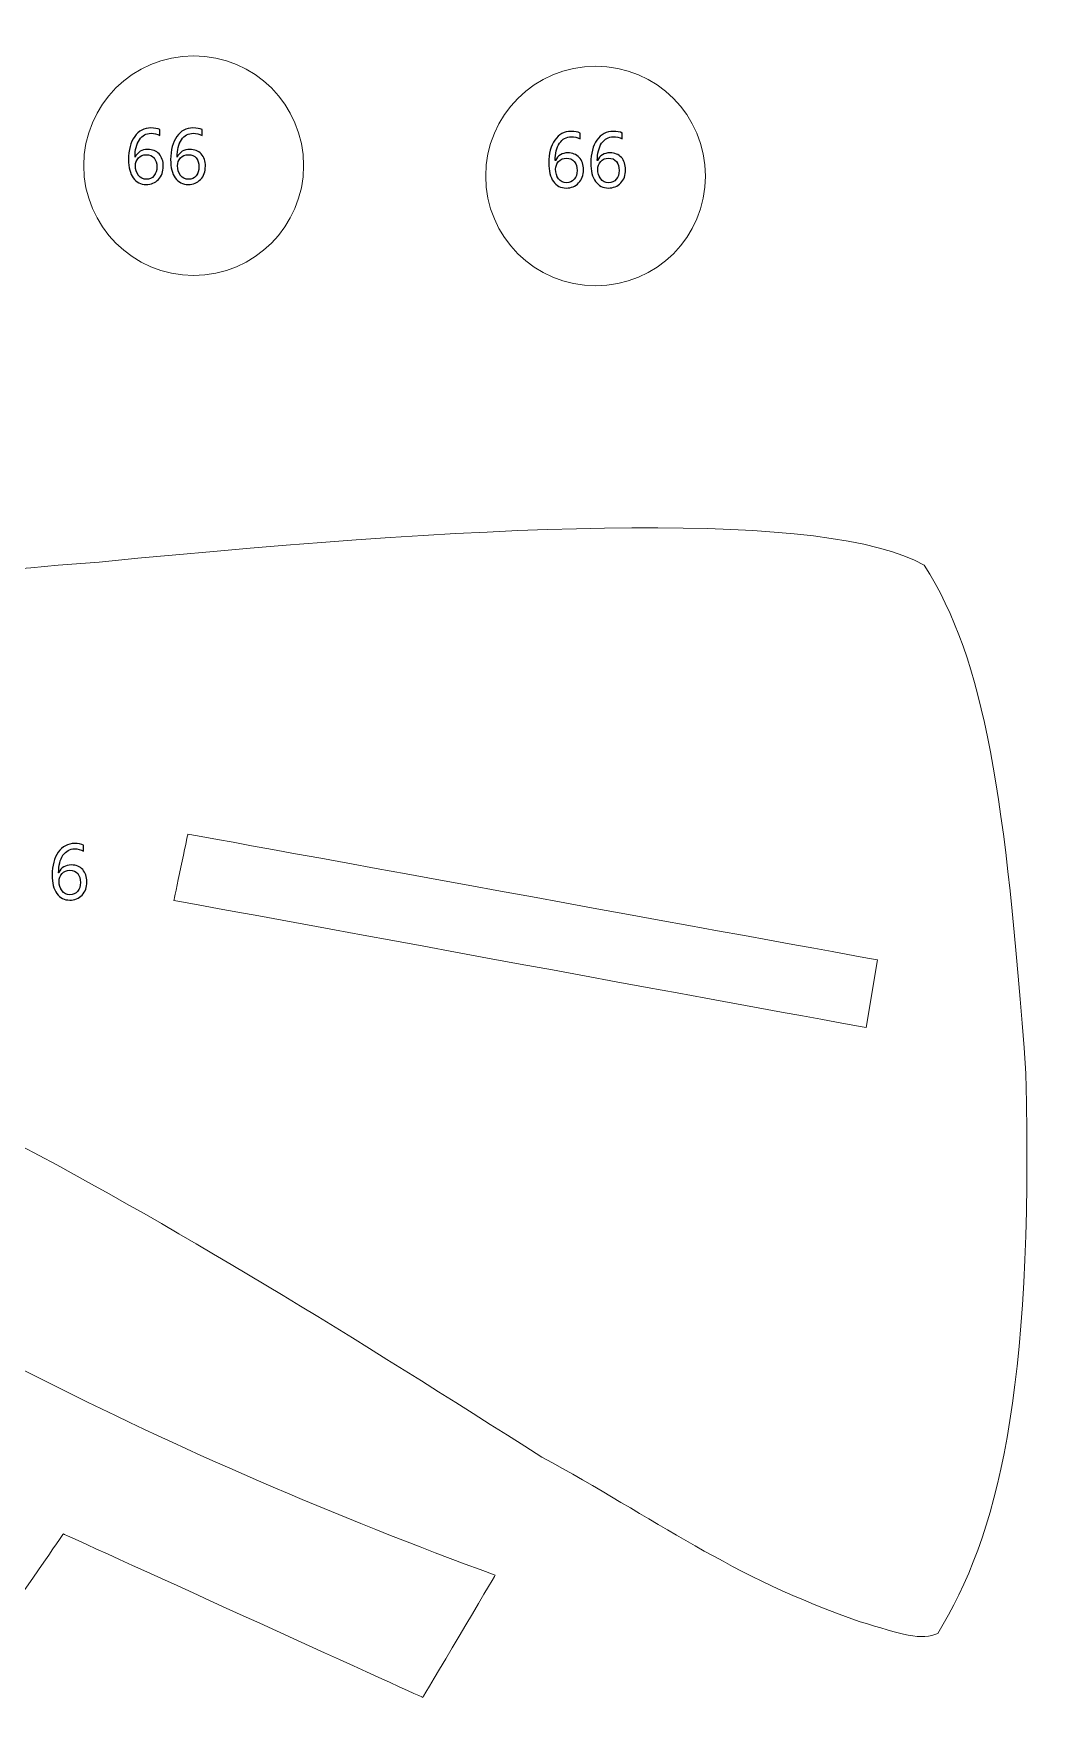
# Model space of a CAD drawing. Header units: centimetres. Extents: x -494 to 505, y -672 to 577.
# Drawn here: x 361.7 to 499.3, y -302.3 to -72.1 of the extents above; entities that cross this region are included whole.
import ezdxf

# ---------------------------------------------------------------- set-up
doc = ezdxf.new("R2010")
doc.units = ezdxf.units.CM
doc.header["$MEASUREMENT"] = 0
doc.layers.add('Camada 1', color=7, linetype='Continuous')
doc.layers.add('Camada 2', color=10, linetype='Continuous')

msp = doc.modelspace()

# ---------------------------------------------------------------- linework, layer by layer
at = {"layer": 'Camada 1', "lineweight": 9}
for centre in [(383.723134, -90.329512), (439.058558, -91.765628)]:
    msp.add_ellipse(centre, major_axis=(15.13078, 0), ratio=0.9988249119, dxfattribs=at)
for points, knots in [([(182.78983, -289.325812), (182.329836, -291.53358), (181.676294, -292.996112), (180.507132, -295.900856), (180.507132, -295.900856), (177.908204, -303.485296), (176.42332, -307.8607), (184.4675, -310.828944), (184.4675, -310.828944), (188.601096, -312.03138), (192.080388, -313.343036), (195.019168, -314.746132), (195.019168, -314.746132), (209.705448, -320.820796), (210.408266, -342.718136), (204.780388, -357.439976), (204.780388, -357.439976), (200.739248, -364.026196), (206.49819, -371.974872), (211.99729, -370.13134), (211.99729, -370.13134), (211.99729, -370.13134), (267.020294, -351.921064), (267.020294, -351.921064), (267.020294, -351.921064), (265.436858, -345.949016), (263.81964, -340.168992), (261.691628, -334.19796), (261.691628, -334.19796), (261.691628, -334.19796), (247.889522, -339.847428), (247.889522, -339.847428), (247.889522, -339.847428), (247.889522, -339.847428), (245.159784, -332.06436), (245.159784, -332.06436), (245.159784, -332.06436), (245.159784, -332.06436), (258.900422, -326.126856), (258.900422, -326.126856), (258.900422, -326.126856), (255.91643, -319.662048), (253.357126, -313.510168), (250.05284, -307.368956), (250.05284, -307.368956), (250.05284, -307.368956), (235.854494, -315.215016), (235.854494, -315.215016), (235.854494, -315.215016), (235.854494, -315.215016), (231.603042, -308.164484), (231.603042, -308.164484), (231.603042, -308.164484), (231.603042, -308.164484), (245.712488, -300.023784), (245.712488, -300.023784), (245.712488, -300.023784), (242.475004, -294.545512), (239.409224, -289.87242), (235.99394, -284.899608), (235.99394, -284.899608), (235.99394, -284.899608), (222.90532, -293.546276), (222.90532, -293.546276), (222.90532, -293.546276), (222.90532, -293.546276), (218.431364, -286.746696), (218.431364, -286.746696), (218.431364, -286.746696), (218.431364, -286.746696), (230.724202, -278.40178), (230.724202, -278.40178), (230.724202, -278.40178), (227.071682, -273.320256), (223.679766, -267.88618), (220.318584, -262.6868), (220.318584, -262.6868), (220.318584, -262.6868), (206.901542, -270.924528), (206.901542, -270.924528), (206.901542, -270.924528), (206.901542, -270.924528), (203.266548, -263.775444), (203.266548, -263.775444), (203.266548, -263.775444), (203.266548, -263.775444), (216.520522, -255.081024), (216.520522, -255.081024), (216.520522, -255.081024), (203.73848, -229.9081), (221.170754, -210.7819), (240.487708, -206.680816), (240.487708, -206.680816), (281.752294, -198.37654), (317.23838, -202.109324), (355.214428, -222.74276), (355.214428, -222.74276), (380.998984, -236.086396), (406.434798, -252.030484), (431.664618, -268.072108), (431.664618, -268.072108), (447.13398, -276.452076), (457.795376, -284.673548), (475.474792, -290.712144), (475.474792, -290.712144), (480.967288, -292.402768), (484.084376, -293.40556), (486.148888, -292.320472), (486.148888, -292.320472), (494.367058, -279.025096), (499.34495, -259.396992), (498.30101, -215.25484), (498.30101, -215.25484), (495.513106, -177.25136), (492.695484, -158.525972), (484.29799, -145.308828), (484.29799, -145.308828), (471.084402, -137.859516), (427.983396, -139.22248), (370.712238, -144.892776), (370.712238, -144.892776), (330.730606, -147.85848), (288.910268, -155.543504), (244.769894, -154.824176), (244.769894, -154.824176), (224.85096, -154.182064), (209.7151, -128.42748), (190.253366, -98.993452), (190.253366, -98.993452), (179.69611, -100.730812), (171.077382, -99.020884), (165.424866, -94.19844), (165.424866, -94.19844), (159.956754, -88.855804), (156.890974, -82.534252), (157.003242, -75.060048), (157.003242, -75.060048), (157.026102, -72.926956), (155.536646, -72.14362), (153.171144, -73.001632), (153.171144, -73.001632), (124.564902, -78.87462), (97.43567, -82.195416), (72.464422, -82.006948), (72.464422, -82.006948), (72.464422, -82.006948), (55.998618, -82.304636), (55.998618, -82.304636), (55.998618, -82.304636), (33.274254, -82.729324), (19.306032, -86.980268), (15.682976, -101.128068), (15.682976, -101.128068), (14.84376, -105.245916), (15.028926, -133.020816), (14.989302, -138.365992), (14.989302, -138.365992), (14.989302, -138.365992), (15.079726, -194.315588), (15.079726, -194.315588), (15.079726, -194.315588), (15.079726, -194.315588), (66.976498, -194.3862), (66.976498, -194.3862), (66.976498, -194.3862), (66.976498, -194.3862), (66.896742, -202.649836), (66.896742, -202.649836), (66.896742, -202.649836), (66.896742, -202.649836), (15.069058, -202.792584), (15.069058, -202.792584), (15.069058, -202.792584), (15.069058, -202.792584), (15.30858, -272.434304), (15.30858, -272.434304), (15.30858, -272.434304), (15.30858, -272.434304), (30.27172, -273.937476), (30.27172, -273.937476), (30.27172, -273.937476), (30.27172, -273.937476), (37.548312, -233.120692), (37.548312, -233.120692), (37.548312, -233.120692), (37.548312, -233.120692), (83.984592, -239.984788), (83.984592, -239.984788), (83.984592, -239.984788), (83.984592, -239.984788), (76.346812, -279.314656), (76.346812, -279.314656), (76.346812, -279.314656), (76.346812, -279.314656), (100.76053, -281.826716), (100.76053, -281.826716), (100.76053, -281.826716), (100.873814, -272.07464), (102.001066, -262.795004), (104.431338, -254.207264), (104.431338, -254.207264), (107.706668, -242.851432), (111.736632, -234.28452), (117.738652, -232.335832), (117.738652, -232.335832), (117.738652, -232.335832), (166.705788, -232.341928), (166.705788, -232.341928), (166.705788, -232.341928), (170.196002, -232.524808), (171.763436, -238.12246), (170.609006, -246.8626), (170.609006, -246.8626), (169.687494, -256.330704), (163.103814, -264.16), (159.567626, -274.08124), (159.567626, -274.08124), (157.226508, -280.649172), (157.818836, -281.917648), (163.007294, -281.882596), (163.007294, -281.882596), (163.007294, -281.882596), (179.199286, -281.804364), (179.199286, -281.804364), (179.199286, -281.804364), (181.369716, -282.496768), (183.364124, -285.311088), (182.78983, -289.325812)], [0, 0, 0, 0, 0.0172413793, 0.0172413793, 0.0172413793, 0.0172413893, 0.0344827586, 0.0344827586, 0.0344827586, 0.0344827686, 0.0517241379, 0.0517241379, 0.0517241379, 0.0517241479, 0.0689655172, 0.0689655172, 0.0689655172, 0.0689655272, 0.0862068966, 0.0862068966, 0.0862068966, 0.0862069066, 0.1034482759, 0.1034482759, 0.1034482759, 0.1034482859, 0.1206896552, 0.1206896552, 0.1206896552, 0.1206896652, 0.1379310345, 0.1379310345, 0.1379310345, 0.1379310445, 0.1551724138, 0.1551724138, 0.1551724138, 0.1551724238, 0.1724137931, 0.1724137931, 0.1724137931, 0.1724138031, 0.1896551724, 0.1896551724, 0.1896551724, 0.1896551824, 0.2068965517, 0.2068965517, 0.2068965517, 0.2068965617, 0.224137931, 0.224137931, 0.224137931, 0.224137941, 0.2413793103, 0.2413793103, 0.2413793103, 0.2413793203, 0.2586206897, 0.2586206897, 0.2586206897, 0.2586206997, 0.275862069, 0.275862069, 0.275862069, 0.275862079, 0.2931034483, 0.2931034483, 0.2931034483, 0.2931034583, 0.3103448276, 0.3103448276, 0.3103448276, 0.3103448376, 0.3275862069, 0.3275862069, 0.3275862069, 0.3275862169, 0.3448275862, 0.3448275862, 0.3448275862, 0.3448275962, 0.3620689655, 0.3620689655, 0.3620689655, 0.3620689755, 0.3793103448, 0.3793103448, 0.3793103448, 0.3793103548, 0.3965517241, 0.3965517241, 0.3965517241, 0.3965517341, 0.4137931034, 0.4137931034, 0.4137931034, 0.4137931134, 0.4310344828, 0.4310344828, 0.4310344828, 0.4310344928, 0.4482758621, 0.4482758621, 0.4482758621, 0.4482758721, 0.4655172414, 0.4655172414, 0.4655172414, 0.4655172514, 0.4827586207, 0.4827586207, 0.4827586207, 0.4827586307, 0.5, 0.5, 0.5, 0.50000001, 0.5172413793, 0.5172413793, 0.5172413793, 0.5172413893, 0.5344827586, 0.5344827586, 0.5344827586, 0.5344827686, 0.5517241379, 0.5517241379, 0.5517241379, 0.5517241479, 0.5689655172, 0.5689655172, 0.5689655172, 0.5689655272, 0.5862068966, 0.5862068966, 0.5862068966, 0.5862069066, 0.6034482759, 0.6034482759, 0.6034482759, 0.6034482859, 0.6206896552, 0.6206896552, 0.6206896552, 0.6206896652, 0.6379310345, 0.6379310345, 0.6379310345, 0.6379310445, 0.6551724138, 0.6551724138, 0.6551724138, 0.6551724238, 0.6724137931, 0.6724137931, 0.6724137931, 0.6724138031, 0.6896551724, 0.6896551724, 0.6896551724, 0.6896551824, 0.7068965517, 0.7068965517, 0.7068965517, 0.7068965617, 0.724137931, 0.724137931, 0.724137931, 0.724137941, 0.7413793103, 0.7413793103, 0.7413793103, 0.7413793203, 0.7586206897, 0.7586206897, 0.7586206897, 0.7586206997, 0.775862069, 0.775862069, 0.775862069, 0.775862079, 0.7931034483, 0.7931034483, 0.7931034483, 0.7931034583, 0.8103448276, 0.8103448276, 0.8103448276, 0.8103448376, 0.8275862069, 0.8275862069, 0.8275862069, 0.8275862169, 0.8448275862, 0.8448275862, 0.8448275862, 0.8448275962, 0.8620689655, 0.8620689655, 0.8620689655, 0.8620689755, 0.8793103448, 0.8793103448, 0.8793103448, 0.8793103548, 0.8965517241, 0.8965517241, 0.8965517241, 0.8965517341, 0.9137931034, 0.9137931034, 0.9137931034, 0.9137931134, 0.9310344828, 0.9310344828, 0.9310344828, 0.9310344928, 0.9482758621, 0.9482758621, 0.9482758621, 0.9482758721, 0.9655172414, 0.9655172414, 0.9655172414, 0.9655172514, 1, 1, 1, 1]), ([(477.841564, -199.638412), (477.841564, -199.638412), (476.318834, -208.9658), (476.318834, -208.9658), (476.318834, -208.9658), (476.318834, -208.9658), (380.995682, -191.449452), (380.995682, -191.449452), (380.995682, -191.449452), (380.995682, -191.449452), (382.9304, -182.324502), (382.9304, -182.324502), (382.9304, -182.324502), (382.9304, -182.324502), (477.841564, -199.638412), (477.841564, -199.638412)], [0, 0, 0, 0, 0.2, 0.2, 0.2, 0.20000001, 0.4, 0.4, 0.4, 0.40000001, 0.6, 0.6, 0.6, 0.60000001, 1, 1, 1, 1]), ([(252.252734, -278.040592), (252.252734, -278.040592), (302.945038, -222.182436), (302.945038, -222.182436), (302.945038, -222.182436), (340.093554, -247.48236), (380.919482, -268.119352), (425.249594, -284.312868), (425.249594, -284.312868), (425.249594, -284.312868), (415.266886, -301.135796), (415.266886, -301.135796), (415.266886, -301.135796), (415.266886, -301.135796), (365.787178, -278.638), (365.787178, -278.638), (365.787178, -278.638), (365.787178, -278.638), (343.912698, -310.195468), (343.912698, -310.195468), (343.912698, -310.195468), (343.912698, -310.195468), (396.691358, -334.630268), (396.691358, -334.630268), (396.691358, -334.630268), (396.691358, -334.630268), (387.891782, -350.089724), (387.891782, -350.089724), (387.891782, -350.089724), (338.015834, -331.723492), (293.035482, -307.424836), (252.252734, -278.040592)], [0, 0, 0, 0, 0.1111111111, 0.1111111111, 0.1111111111, 0.1111111211, 0.2222222222, 0.2222222222, 0.2222222222, 0.2222222322, 0.3333333333, 0.3333333333, 0.3333333333, 0.3333333433, 0.4444444444, 0.4444444444, 0.4444444444, 0.4444444544, 0.5555555556, 0.5555555556, 0.5555555556, 0.5555555656, 0.6666666667, 0.6666666667, 0.6666666667, 0.6666666767, 0.7777777778, 0.7777777778, 0.7777777778, 0.7777777878, 1, 1, 1, 1])]:
    msp.add_open_spline(points, degree=3, knots=knots, dxfattribs=at)
at = {"layer": 'Camada 2'}
for points, knots in [([(379.081538, -85.367622), (379.081538, -85.367622), (379.081538, -86.182962), (379.081538, -86.182962), (379.081538, -86.182962), (378.692664, -85.98408), (378.284232, -85.88375), (377.853956, -85.88375), (377.853956, -85.88375), (377.187206, -85.88375), (376.653298, -86.181184), (376.251724, -86.776306), (376.251724, -86.776306), (375.852182, -87.371174), (375.651522, -88.168734), (375.651522, -89.166954), (375.651522, -89.166954), (375.651522, -89.166954), (375.672858, -89.166954), (375.672858, -89.166954), (375.672858, -89.166954), (376.022362, -88.4555), (376.595894, -88.098884), (377.393454, -88.098884), (377.393454, -88.098884), (378.05106, -88.098884), (378.572522, -88.310212), (378.96165, -88.731344), (378.96165, -88.731344), (379.350524, -89.154254), (379.544072, -89.718896), (379.544072, -90.426794), (379.544072, -90.426794), (379.544072, -91.165172), (379.321822, -91.769184), (378.877322, -92.236798), (378.877322, -92.236798), (378.432822, -92.704666), (377.868434, -92.937584), (377.18365, -92.937584), (377.18365, -92.937584), (376.427492, -92.937584), (375.834148, -92.636594), (375.404126, -92.03436), (375.404126, -92.03436), (374.974104, -91.432126), (374.758966, -90.586306), (374.758966, -89.496646), (374.758966, -89.496646), (374.758966, -88.175846), (375.040398, -87.122), (375.603008, -86.335362), (375.603008, -86.335362), (376.165872, -85.546692), (376.909584, -85.152484), (377.83262, -85.152484), (377.83262, -85.152484), (378.357638, -85.152484), (378.773436, -85.224112), (379.081538, -85.367622)], [0, 0, 0, 0, 0.0625, 0.0625, 0.0625, 0.06250001, 0.125, 0.125, 0.125, 0.12500001, 0.1875, 0.1875, 0.1875, 0.18750001, 0.25, 0.25, 0.25, 0.25000001, 0.3125, 0.3125, 0.3125, 0.31250001, 0.375, 0.375, 0.375, 0.37500001, 0.4375, 0.4375, 0.4375, 0.43750001, 0.5, 0.5, 0.5, 0.50000001, 0.5625, 0.5625, 0.5625, 0.56250001, 0.625, 0.625, 0.625, 0.62500001, 0.6875, 0.6875, 0.6875, 0.68750001, 0.75, 0.75, 0.75, 0.75000001, 0.8125, 0.8125, 0.8125, 0.81250001, 0.875, 0.875, 0.875, 0.87500001, 1, 1, 1, 1]), ([(384.87731, -85.367622), (384.87731, -85.367622), (384.87731, -86.182962), (384.87731, -86.182962), (384.87731, -86.182962), (384.488436, -85.98408), (384.080004, -85.88375), (383.649728, -85.88375), (383.649728, -85.88375), (382.982978, -85.88375), (382.44907, -86.181184), (382.047496, -86.776306), (382.047496, -86.776306), (381.647954, -87.371174), (381.447294, -88.168734), (381.447294, -89.166954), (381.447294, -89.166954), (381.447294, -89.166954), (381.46863, -89.166954), (381.46863, -89.166954), (381.46863, -89.166954), (381.818134, -88.4555), (382.391666, -88.098884), (383.189226, -88.098884), (383.189226, -88.098884), (383.846832, -88.098884), (384.368294, -88.310212), (384.757422, -88.731344), (384.757422, -88.731344), (385.146296, -89.154254), (385.339844, -89.718896), (385.339844, -90.426794), (385.339844, -90.426794), (385.339844, -91.165172), (385.117594, -91.769184), (384.673094, -92.236798), (384.673094, -92.236798), (384.228594, -92.704666), (383.664206, -92.937584), (382.979422, -92.937584), (382.979422, -92.937584), (382.223264, -92.937584), (381.62992, -92.636594), (381.199898, -92.03436), (381.199898, -92.03436), (380.769876, -91.432126), (380.554738, -90.586306), (380.554738, -89.496646), (380.554738, -89.496646), (380.554738, -88.175846), (380.83617, -87.122), (381.39878, -86.335362), (381.39878, -86.335362), (381.961644, -85.546692), (382.705356, -85.152484), (383.628392, -85.152484), (383.628392, -85.152484), (384.15341, -85.152484), (384.569208, -85.224112), (384.87731, -85.367622)], [0, 0, 0, 0, 0.0625, 0.0625, 0.0625, 0.06250001, 0.125, 0.125, 0.125, 0.12500001, 0.1875, 0.1875, 0.1875, 0.18750001, 0.25, 0.25, 0.25, 0.25000001, 0.3125, 0.3125, 0.3125, 0.31250001, 0.375, 0.375, 0.375, 0.37500001, 0.4375, 0.4375, 0.4375, 0.43750001, 0.5, 0.5, 0.5, 0.50000001, 0.5625, 0.5625, 0.5625, 0.56250001, 0.625, 0.625, 0.625, 0.62500001, 0.6875, 0.6875, 0.6875, 0.68750001, 0.75, 0.75, 0.75, 0.75000001, 0.8125, 0.8125, 0.8125, 0.81250001, 0.875, 0.875, 0.875, 0.87500001, 1, 1, 1, 1]), ([(436.922926, -85.84565), (436.922926, -85.84565), (436.922926, -86.66099), (436.922926, -86.66099), (436.922926, -86.66099), (436.534052, -86.462108), (436.12562, -86.361778), (435.695344, -86.361778), (435.695344, -86.361778), (435.028594, -86.361778), (434.494686, -86.659212), (434.093112, -87.254334), (434.093112, -87.254334), (433.69357, -87.849202), (433.49291, -88.646762), (433.49291, -89.644982), (433.49291, -89.644982), (433.49291, -89.644982), (433.514246, -89.644982), (433.514246, -89.644982), (433.514246, -89.644982), (433.86375, -88.933528), (434.437282, -88.576912), (435.234842, -88.576912), (435.234842, -88.576912), (435.892448, -88.576912), (436.41391, -88.78824), (436.803038, -89.209372), (436.803038, -89.209372), (437.191912, -89.632282), (437.38546, -90.196924), (437.38546, -90.904822), (437.38546, -90.904822), (437.38546, -91.6432), (437.16321, -92.247212), (436.71871, -92.714826), (436.71871, -92.714826), (436.27421, -93.182694), (435.709822, -93.415612), (435.025038, -93.415612), (435.025038, -93.415612), (434.26888, -93.415612), (433.675536, -93.114622), (433.245514, -92.512388), (433.245514, -92.512388), (432.815492, -91.910154), (432.600354, -91.064334), (432.600354, -89.974674), (432.600354, -89.974674), (432.600354, -88.653874), (432.881786, -87.600028), (433.444396, -86.81339), (433.444396, -86.81339), (434.00726, -86.02472), (434.750972, -85.630512), (435.674008, -85.630512), (435.674008, -85.630512), (436.199026, -85.630512), (436.614824, -85.70214), (436.922926, -85.84565)], [0, 0, 0, 0, 0.0625, 0.0625, 0.0625, 0.06250001, 0.125, 0.125, 0.125, 0.12500001, 0.1875, 0.1875, 0.1875, 0.18750001, 0.25, 0.25, 0.25, 0.25000001, 0.3125, 0.3125, 0.3125, 0.31250001, 0.375, 0.375, 0.375, 0.37500001, 0.4375, 0.4375, 0.4375, 0.43750001, 0.5, 0.5, 0.5, 0.50000001, 0.5625, 0.5625, 0.5625, 0.56250001, 0.625, 0.625, 0.625, 0.62500001, 0.6875, 0.6875, 0.6875, 0.68750001, 0.75, 0.75, 0.75, 0.75000001, 0.8125, 0.8125, 0.8125, 0.81250001, 0.875, 0.875, 0.875, 0.87500001, 1, 1, 1, 1]), ([(442.718698, -85.84565), (442.718698, -85.84565), (442.718698, -86.66099), (442.718698, -86.66099), (442.718698, -86.66099), (442.329824, -86.462108), (441.921392, -86.361778), (441.491116, -86.361778), (441.491116, -86.361778), (440.824366, -86.361778), (440.290458, -86.659212), (439.888884, -87.254334), (439.888884, -87.254334), (439.489342, -87.849202), (439.288682, -88.646762), (439.288682, -89.644982), (439.288682, -89.644982), (439.288682, -89.644982), (439.310018, -89.644982), (439.310018, -89.644982), (439.310018, -89.644982), (439.659522, -88.933528), (440.233054, -88.576912), (441.030614, -88.576912), (441.030614, -88.576912), (441.68822, -88.576912), (442.209682, -88.78824), (442.59881, -89.209372), (442.59881, -89.209372), (442.987684, -89.632282), (443.181232, -90.196924), (443.181232, -90.904822), (443.181232, -90.904822), (443.181232, -91.6432), (442.958982, -92.247212), (442.514482, -92.714826), (442.514482, -92.714826), (442.069982, -93.182694), (441.505594, -93.415612), (440.82081, -93.415612), (440.82081, -93.415612), (440.064652, -93.415612), (439.471308, -93.114622), (439.041286, -92.512388), (439.041286, -92.512388), (438.611264, -91.910154), (438.396126, -91.064334), (438.396126, -89.974674), (438.396126, -89.974674), (438.396126, -88.653874), (438.677558, -87.600028), (439.240168, -86.81339), (439.240168, -86.81339), (439.803032, -86.02472), (440.546744, -85.630512), (441.46978, -85.630512), (441.46978, -85.630512), (441.994798, -85.630512), (442.410596, -85.70214), (442.718698, -85.84565)], [0, 0, 0, 0, 0.0625, 0.0625, 0.0625, 0.06250001, 0.125, 0.125, 0.125, 0.12500001, 0.1875, 0.1875, 0.1875, 0.18750001, 0.25, 0.25, 0.25, 0.25000001, 0.3125, 0.3125, 0.3125, 0.31250001, 0.375, 0.375, 0.375, 0.37500001, 0.4375, 0.4375, 0.4375, 0.43750001, 0.5, 0.5, 0.5, 0.50000001, 0.5625, 0.5625, 0.5625, 0.56250001, 0.625, 0.625, 0.625, 0.62500001, 0.6875, 0.6875, 0.6875, 0.68750001, 0.75, 0.75, 0.75, 0.75000001, 0.8125, 0.8125, 0.8125, 0.81250001, 0.875, 0.875, 0.875, 0.87500001, 1, 1, 1, 1]), ([(377.201684, -88.829896), (376.757184, -88.829896), (376.397012, -88.980518), (376.120914, -89.281508), (376.120914, -89.281508), (375.843292, -89.58453), (375.705116, -89.939368), (375.705116, -90.349832), (375.705116, -90.349832), (375.705116, -90.86596), (375.843292, -91.304872), (376.117358, -91.670632), (376.117358, -91.670632), (376.391678, -92.03436), (376.757184, -92.21724), (377.212352, -92.21724), (377.212352, -92.21724), (377.646184, -92.21724), (377.997466, -92.057728), (378.262642, -91.740482), (378.262642, -91.740482), (378.529596, -91.423236), (378.662184, -91.021916), (378.662184, -90.534236), (378.662184, -90.534236), (378.662184, -90.000328), (378.53493, -89.58453), (378.278644, -89.281508), (378.278644, -89.281508), (378.022358, -88.980518), (377.663964, -88.829896), (377.201684, -88.829896)], [0, 0, 0, 0, 0.1111111111, 0.1111111111, 0.1111111111, 0.1111111211, 0.2222222222, 0.2222222222, 0.2222222222, 0.2222222322, 0.3333333333, 0.3333333333, 0.3333333333, 0.3333333433, 0.4444444444, 0.4444444444, 0.4444444444, 0.4444444544, 0.5555555556, 0.5555555556, 0.5555555556, 0.5555555656, 0.6666666667, 0.6666666667, 0.6666666667, 0.6666666767, 0.7777777778, 0.7777777778, 0.7777777778, 0.7777777878, 1, 1, 1, 1]), ([(382.997456, -88.829896), (382.552956, -88.829896), (382.192784, -88.980518), (381.916686, -89.281508), (381.916686, -89.281508), (381.639064, -89.58453), (381.500888, -89.939368), (381.500888, -90.349832), (381.500888, -90.349832), (381.500888, -90.86596), (381.639064, -91.304872), (381.91313, -91.670632), (381.91313, -91.670632), (382.18745, -92.03436), (382.552956, -92.21724), (383.008124, -92.21724), (383.008124, -92.21724), (383.441956, -92.21724), (383.793238, -92.057728), (384.058414, -91.740482), (384.058414, -91.740482), (384.325368, -91.423236), (384.457956, -91.021916), (384.457956, -90.534236), (384.457956, -90.534236), (384.457956, -90.000328), (384.330702, -89.58453), (384.074416, -89.281508), (384.074416, -89.281508), (383.81813, -88.980518), (383.459736, -88.829896), (382.997456, -88.829896)], [0, 0, 0, 0, 0.1111111111, 0.1111111111, 0.1111111111, 0.1111111211, 0.2222222222, 0.2222222222, 0.2222222222, 0.2222222322, 0.3333333333, 0.3333333333, 0.3333333333, 0.3333333433, 0.4444444444, 0.4444444444, 0.4444444444, 0.4444444544, 0.5555555556, 0.5555555556, 0.5555555556, 0.5555555656, 0.6666666667, 0.6666666667, 0.6666666667, 0.6666666767, 0.7777777778, 0.7777777778, 0.7777777778, 0.7777777878, 1, 1, 1, 1]), ([(435.043072, -89.307924), (434.598572, -89.307924), (434.2384, -89.458546), (433.962302, -89.759536), (433.962302, -89.759536), (433.68468, -90.062558), (433.546504, -90.417396), (433.546504, -90.82786), (433.546504, -90.82786), (433.546504, -91.343988), (433.68468, -91.7829), (433.958746, -92.14866), (433.958746, -92.14866), (434.233066, -92.512388), (434.598572, -92.695268), (435.05374, -92.695268), (435.05374, -92.695268), (435.487572, -92.695268), (435.838854, -92.535756), (436.10403, -92.21851), (436.10403, -92.21851), (436.370984, -91.901264), (436.503572, -91.499944), (436.503572, -91.012264), (436.503572, -91.012264), (436.503572, -90.478356), (436.376318, -90.062558), (436.120032, -89.759536), (436.120032, -89.759536), (435.863746, -89.458546), (435.505352, -89.307924), (435.043072, -89.307924)], [0, 0, 0, 0, 0.1111111111, 0.1111111111, 0.1111111111, 0.1111111211, 0.2222222222, 0.2222222222, 0.2222222222, 0.2222222322, 0.3333333333, 0.3333333333, 0.3333333333, 0.3333333433, 0.4444444444, 0.4444444444, 0.4444444444, 0.4444444544, 0.5555555556, 0.5555555556, 0.5555555556, 0.5555555656, 0.6666666667, 0.6666666667, 0.6666666667, 0.6666666767, 0.7777777778, 0.7777777778, 0.7777777778, 0.7777777878, 1, 1, 1, 1]), ([(440.838844, -89.307924), (440.394344, -89.307924), (440.034172, -89.458546), (439.758074, -89.759536), (439.758074, -89.759536), (439.480452, -90.062558), (439.342276, -90.417396), (439.342276, -90.82786), (439.342276, -90.82786), (439.342276, -91.343988), (439.480452, -91.7829), (439.754518, -92.14866), (439.754518, -92.14866), (440.028838, -92.512388), (440.394344, -92.695268), (440.849512, -92.695268), (440.849512, -92.695268), (441.283344, -92.695268), (441.634626, -92.535756), (441.899802, -92.21851), (441.899802, -92.21851), (442.166756, -91.901264), (442.299344, -91.499944), (442.299344, -91.012264), (442.299344, -91.012264), (442.299344, -90.478356), (442.17209, -90.062558), (441.915804, -89.759536), (441.915804, -89.759536), (441.659518, -89.458546), (441.301124, -89.307924), (440.838844, -89.307924)], [0, 0, 0, 0, 0.1111111111, 0.1111111111, 0.1111111111, 0.1111111211, 0.2222222222, 0.2222222222, 0.2222222222, 0.2222222322, 0.3333333333, 0.3333333333, 0.3333333333, 0.3333333433, 0.4444444444, 0.4444444444, 0.4444444444, 0.4444444544, 0.5555555556, 0.5555555556, 0.5555555556, 0.5555555656, 0.6666666667, 0.6666666667, 0.6666666667, 0.6666666767, 0.7777777778, 0.7777777778, 0.7777777778, 0.7777777878, 1, 1, 1, 1]), ([(368.564922, -183.84139), (368.564922, -183.84139), (368.564922, -184.65673), (368.564922, -184.65673), (368.564922, -184.65673), (368.176048, -184.457848), (367.767616, -184.357518), (367.33734, -184.357518), (367.33734, -184.357518), (366.67059, -184.357518), (366.136682, -184.654952), (365.735108, -185.250074), (365.735108, -185.250074), (365.335566, -185.844942), (365.134906, -186.642502), (365.134906, -187.640722), (365.134906, -187.640722), (365.134906, -187.640722), (365.156242, -187.640722), (365.156242, -187.640722), (365.156242, -187.640722), (365.505746, -186.929268), (366.079278, -186.572652), (366.876838, -186.572652), (366.876838, -186.572652), (367.534444, -186.572652), (368.055906, -186.78398), (368.445034, -187.205112), (368.445034, -187.205112), (368.833908, -187.628022), (369.027456, -188.192664), (369.027456, -188.900562), (369.027456, -188.900562), (369.027456, -189.63894), (368.805206, -190.242952), (368.360706, -190.710566), (368.360706, -190.710566), (367.916206, -191.178434), (367.351818, -191.411352), (366.667034, -191.411352), (366.667034, -191.411352), (365.910876, -191.411352), (365.317532, -191.110362), (364.88751, -190.508128), (364.88751, -190.508128), (364.457488, -189.905894), (364.24235, -189.060074), (364.24235, -187.970414), (364.24235, -187.970414), (364.24235, -186.649614), (364.523782, -185.595768), (365.086392, -184.80913), (365.086392, -184.80913), (365.649256, -184.02046), (366.392968, -183.626252), (367.316004, -183.626252), (367.316004, -183.626252), (367.841022, -183.626252), (368.25682, -183.69788), (368.564922, -183.84139)], [0, 0, 0, 0, 0.0625, 0.0625, 0.0625, 0.06250001, 0.125, 0.125, 0.125, 0.12500001, 0.1875, 0.1875, 0.1875, 0.18750001, 0.25, 0.25, 0.25, 0.25000001, 0.3125, 0.3125, 0.3125, 0.31250001, 0.375, 0.375, 0.375, 0.37500001, 0.4375, 0.4375, 0.4375, 0.43750001, 0.5, 0.5, 0.5, 0.50000001, 0.5625, 0.5625, 0.5625, 0.56250001, 0.625, 0.625, 0.625, 0.62500001, 0.6875, 0.6875, 0.6875, 0.68750001, 0.75, 0.75, 0.75, 0.75000001, 0.8125, 0.8125, 0.8125, 0.81250001, 0.875, 0.875, 0.875, 0.87500001, 1, 1, 1, 1]), ([(366.685068, -187.303664), (366.240568, -187.303664), (365.880396, -187.454286), (365.604298, -187.755276), (365.604298, -187.755276), (365.326676, -188.058298), (365.1885, -188.413136), (365.1885, -188.8236), (365.1885, -188.8236), (365.1885, -189.339728), (365.326676, -189.77864), (365.600742, -190.1444), (365.600742, -190.1444), (365.875062, -190.508128), (366.240568, -190.691008), (366.695736, -190.691008), (366.695736, -190.691008), (367.129568, -190.691008), (367.48085, -190.531496), (367.746026, -190.21425), (367.746026, -190.21425), (368.01298, -189.897004), (368.145568, -189.495684), (368.145568, -189.008004), (368.145568, -189.008004), (368.145568, -188.474096), (368.018314, -188.058298), (367.762028, -187.755276), (367.762028, -187.755276), (367.505742, -187.454286), (367.147348, -187.303664), (366.685068, -187.303664)], [0, 0, 0, 0, 0.1111111111, 0.1111111111, 0.1111111111, 0.1111111211, 0.2222222222, 0.2222222222, 0.2222222222, 0.2222222322, 0.3333333333, 0.3333333333, 0.3333333333, 0.3333333433, 0.4444444444, 0.4444444444, 0.4444444444, 0.4444444544, 0.5555555556, 0.5555555556, 0.5555555556, 0.5555555656, 0.6666666667, 0.6666666667, 0.6666666667, 0.6666666767, 0.7777777778, 0.7777777778, 0.7777777778, 0.7777777878, 1, 1, 1, 1])]:
    msp.add_open_spline(points, degree=3, knots=knots, dxfattribs=at)
at = {"layer": 'Camada 2', "lineweight": 9}
for points, knots in [([(379.081538, -85.367622), (379.081538, -85.367622), (379.081538, -86.182962), (379.081538, -86.182962), (379.081538, -86.182962), (378.692664, -85.98408), (378.284232, -85.88375), (377.853956, -85.88375), (377.853956, -85.88375), (377.187206, -85.88375), (376.653298, -86.181184), (376.251724, -86.776306), (376.251724, -86.776306), (375.852182, -87.371174), (375.651522, -88.168734), (375.651522, -89.166954), (375.651522, -89.166954), (375.651522, -89.166954), (375.672858, -89.166954), (375.672858, -89.166954), (375.672858, -89.166954), (376.022362, -88.4555), (376.595894, -88.098884), (377.393454, -88.098884), (377.393454, -88.098884), (378.05106, -88.098884), (378.572522, -88.310212), (378.96165, -88.731344), (378.96165, -88.731344), (379.350524, -89.154254), (379.544072, -89.718896), (379.544072, -90.426794), (379.544072, -90.426794), (379.544072, -91.165172), (379.321822, -91.769184), (378.877322, -92.236798), (378.877322, -92.236798), (378.432822, -92.704666), (377.868434, -92.937584), (377.18365, -92.937584), (377.18365, -92.937584), (376.427492, -92.937584), (375.834148, -92.636594), (375.404126, -92.03436), (375.404126, -92.03436), (374.974104, -91.432126), (374.758966, -90.586306), (374.758966, -89.496646), (374.758966, -89.496646), (374.758966, -88.175846), (375.040398, -87.122), (375.603008, -86.335362), (375.603008, -86.335362), (376.165872, -85.546692), (376.909584, -85.152484), (377.83262, -85.152484), (377.83262, -85.152484), (378.357638, -85.152484), (378.773436, -85.224112), (379.081538, -85.367622)], [0, 0, 0, 0, 0.0625, 0.0625, 0.0625, 0.06250001, 0.125, 0.125, 0.125, 0.12500001, 0.1875, 0.1875, 0.1875, 0.18750001, 0.25, 0.25, 0.25, 0.25000001, 0.3125, 0.3125, 0.3125, 0.31250001, 0.375, 0.375, 0.375, 0.37500001, 0.4375, 0.4375, 0.4375, 0.43750001, 0.5, 0.5, 0.5, 0.50000001, 0.5625, 0.5625, 0.5625, 0.56250001, 0.625, 0.625, 0.625, 0.62500001, 0.6875, 0.6875, 0.6875, 0.68750001, 0.75, 0.75, 0.75, 0.75000001, 0.8125, 0.8125, 0.8125, 0.81250001, 0.875, 0.875, 0.875, 0.87500001, 1, 1, 1, 1]), ([(384.87731, -85.367622), (384.87731, -85.367622), (384.87731, -86.182962), (384.87731, -86.182962), (384.87731, -86.182962), (384.488436, -85.98408), (384.080004, -85.88375), (383.649728, -85.88375), (383.649728, -85.88375), (382.982978, -85.88375), (382.44907, -86.181184), (382.047496, -86.776306), (382.047496, -86.776306), (381.647954, -87.371174), (381.447294, -88.168734), (381.447294, -89.166954), (381.447294, -89.166954), (381.447294, -89.166954), (381.46863, -89.166954), (381.46863, -89.166954), (381.46863, -89.166954), (381.818134, -88.4555), (382.391666, -88.098884), (383.189226, -88.098884), (383.189226, -88.098884), (383.846832, -88.098884), (384.368294, -88.310212), (384.757422, -88.731344), (384.757422, -88.731344), (385.146296, -89.154254), (385.339844, -89.718896), (385.339844, -90.426794), (385.339844, -90.426794), (385.339844, -91.165172), (385.117594, -91.769184), (384.673094, -92.236798), (384.673094, -92.236798), (384.228594, -92.704666), (383.664206, -92.937584), (382.979422, -92.937584), (382.979422, -92.937584), (382.223264, -92.937584), (381.62992, -92.636594), (381.199898, -92.03436), (381.199898, -92.03436), (380.769876, -91.432126), (380.554738, -90.586306), (380.554738, -89.496646), (380.554738, -89.496646), (380.554738, -88.175846), (380.83617, -87.122), (381.39878, -86.335362), (381.39878, -86.335362), (381.961644, -85.546692), (382.705356, -85.152484), (383.628392, -85.152484), (383.628392, -85.152484), (384.15341, -85.152484), (384.569208, -85.224112), (384.87731, -85.367622)], [0, 0, 0, 0, 0.0625, 0.0625, 0.0625, 0.06250001, 0.125, 0.125, 0.125, 0.12500001, 0.1875, 0.1875, 0.1875, 0.18750001, 0.25, 0.25, 0.25, 0.25000001, 0.3125, 0.3125, 0.3125, 0.31250001, 0.375, 0.375, 0.375, 0.37500001, 0.4375, 0.4375, 0.4375, 0.43750001, 0.5, 0.5, 0.5, 0.50000001, 0.5625, 0.5625, 0.5625, 0.56250001, 0.625, 0.625, 0.625, 0.62500001, 0.6875, 0.6875, 0.6875, 0.68750001, 0.75, 0.75, 0.75, 0.75000001, 0.8125, 0.8125, 0.8125, 0.81250001, 0.875, 0.875, 0.875, 0.87500001, 1, 1, 1, 1]), ([(436.922926, -85.84565), (436.922926, -85.84565), (436.922926, -86.66099), (436.922926, -86.66099), (436.922926, -86.66099), (436.534052, -86.462108), (436.12562, -86.361778), (435.695344, -86.361778), (435.695344, -86.361778), (435.028594, -86.361778), (434.494686, -86.659212), (434.093112, -87.254334), (434.093112, -87.254334), (433.69357, -87.849202), (433.49291, -88.646762), (433.49291, -89.644982), (433.49291, -89.644982), (433.49291, -89.644982), (433.514246, -89.644982), (433.514246, -89.644982), (433.514246, -89.644982), (433.86375, -88.933528), (434.437282, -88.576912), (435.234842, -88.576912), (435.234842, -88.576912), (435.892448, -88.576912), (436.41391, -88.78824), (436.803038, -89.209372), (436.803038, -89.209372), (437.191912, -89.632282), (437.38546, -90.196924), (437.38546, -90.904822), (437.38546, -90.904822), (437.38546, -91.6432), (437.16321, -92.247212), (436.71871, -92.714826), (436.71871, -92.714826), (436.27421, -93.182694), (435.709822, -93.415612), (435.025038, -93.415612), (435.025038, -93.415612), (434.26888, -93.415612), (433.675536, -93.114622), (433.245514, -92.512388), (433.245514, -92.512388), (432.815492, -91.910154), (432.600354, -91.064334), (432.600354, -89.974674), (432.600354, -89.974674), (432.600354, -88.653874), (432.881786, -87.600028), (433.444396, -86.81339), (433.444396, -86.81339), (434.00726, -86.02472), (434.750972, -85.630512), (435.674008, -85.630512), (435.674008, -85.630512), (436.199026, -85.630512), (436.614824, -85.70214), (436.922926, -85.84565)], [0, 0, 0, 0, 0.0625, 0.0625, 0.0625, 0.06250001, 0.125, 0.125, 0.125, 0.12500001, 0.1875, 0.1875, 0.1875, 0.18750001, 0.25, 0.25, 0.25, 0.25000001, 0.3125, 0.3125, 0.3125, 0.31250001, 0.375, 0.375, 0.375, 0.37500001, 0.4375, 0.4375, 0.4375, 0.43750001, 0.5, 0.5, 0.5, 0.50000001, 0.5625, 0.5625, 0.5625, 0.56250001, 0.625, 0.625, 0.625, 0.62500001, 0.6875, 0.6875, 0.6875, 0.68750001, 0.75, 0.75, 0.75, 0.75000001, 0.8125, 0.8125, 0.8125, 0.81250001, 0.875, 0.875, 0.875, 0.87500001, 1, 1, 1, 1]), ([(442.718698, -85.84565), (442.718698, -85.84565), (442.718698, -86.66099), (442.718698, -86.66099), (442.718698, -86.66099), (442.329824, -86.462108), (441.921392, -86.361778), (441.491116, -86.361778), (441.491116, -86.361778), (440.824366, -86.361778), (440.290458, -86.659212), (439.888884, -87.254334), (439.888884, -87.254334), (439.489342, -87.849202), (439.288682, -88.646762), (439.288682, -89.644982), (439.288682, -89.644982), (439.288682, -89.644982), (439.310018, -89.644982), (439.310018, -89.644982), (439.310018, -89.644982), (439.659522, -88.933528), (440.233054, -88.576912), (441.030614, -88.576912), (441.030614, -88.576912), (441.68822, -88.576912), (442.209682, -88.78824), (442.59881, -89.209372), (442.59881, -89.209372), (442.987684, -89.632282), (443.181232, -90.196924), (443.181232, -90.904822), (443.181232, -90.904822), (443.181232, -91.6432), (442.958982, -92.247212), (442.514482, -92.714826), (442.514482, -92.714826), (442.069982, -93.182694), (441.505594, -93.415612), (440.82081, -93.415612), (440.82081, -93.415612), (440.064652, -93.415612), (439.471308, -93.114622), (439.041286, -92.512388), (439.041286, -92.512388), (438.611264, -91.910154), (438.396126, -91.064334), (438.396126, -89.974674), (438.396126, -89.974674), (438.396126, -88.653874), (438.677558, -87.600028), (439.240168, -86.81339), (439.240168, -86.81339), (439.803032, -86.02472), (440.546744, -85.630512), (441.46978, -85.630512), (441.46978, -85.630512), (441.994798, -85.630512), (442.410596, -85.70214), (442.718698, -85.84565)], [0, 0, 0, 0, 0.0625, 0.0625, 0.0625, 0.06250001, 0.125, 0.125, 0.125, 0.12500001, 0.1875, 0.1875, 0.1875, 0.18750001, 0.25, 0.25, 0.25, 0.25000001, 0.3125, 0.3125, 0.3125, 0.31250001, 0.375, 0.375, 0.375, 0.37500001, 0.4375, 0.4375, 0.4375, 0.43750001, 0.5, 0.5, 0.5, 0.50000001, 0.5625, 0.5625, 0.5625, 0.56250001, 0.625, 0.625, 0.625, 0.62500001, 0.6875, 0.6875, 0.6875, 0.68750001, 0.75, 0.75, 0.75, 0.75000001, 0.8125, 0.8125, 0.8125, 0.81250001, 0.875, 0.875, 0.875, 0.87500001, 1, 1, 1, 1]), ([(377.201684, -88.829896), (376.757184, -88.829896), (376.397012, -88.980518), (376.120914, -89.281508), (376.120914, -89.281508), (375.843292, -89.58453), (375.705116, -89.939368), (375.705116, -90.349832), (375.705116, -90.349832), (375.705116, -90.86596), (375.843292, -91.304872), (376.117358, -91.670632), (376.117358, -91.670632), (376.391678, -92.03436), (376.757184, -92.21724), (377.212352, -92.21724), (377.212352, -92.21724), (377.646184, -92.21724), (377.997466, -92.057728), (378.262642, -91.740482), (378.262642, -91.740482), (378.529596, -91.423236), (378.662184, -91.021916), (378.662184, -90.534236), (378.662184, -90.534236), (378.662184, -90.000328), (378.53493, -89.58453), (378.278644, -89.281508), (378.278644, -89.281508), (378.022358, -88.980518), (377.663964, -88.829896), (377.201684, -88.829896)], [0, 0, 0, 0, 0.1111111111, 0.1111111111, 0.1111111111, 0.1111111211, 0.2222222222, 0.2222222222, 0.2222222222, 0.2222222322, 0.3333333333, 0.3333333333, 0.3333333333, 0.3333333433, 0.4444444444, 0.4444444444, 0.4444444444, 0.4444444544, 0.5555555556, 0.5555555556, 0.5555555556, 0.5555555656, 0.6666666667, 0.6666666667, 0.6666666667, 0.6666666767, 0.7777777778, 0.7777777778, 0.7777777778, 0.7777777878, 1, 1, 1, 1]), ([(382.997456, -88.829896), (382.552956, -88.829896), (382.192784, -88.980518), (381.916686, -89.281508), (381.916686, -89.281508), (381.639064, -89.58453), (381.500888, -89.939368), (381.500888, -90.349832), (381.500888, -90.349832), (381.500888, -90.86596), (381.639064, -91.304872), (381.91313, -91.670632), (381.91313, -91.670632), (382.18745, -92.03436), (382.552956, -92.21724), (383.008124, -92.21724), (383.008124, -92.21724), (383.441956, -92.21724), (383.793238, -92.057728), (384.058414, -91.740482), (384.058414, -91.740482), (384.325368, -91.423236), (384.457956, -91.021916), (384.457956, -90.534236), (384.457956, -90.534236), (384.457956, -90.000328), (384.330702, -89.58453), (384.074416, -89.281508), (384.074416, -89.281508), (383.81813, -88.980518), (383.459736, -88.829896), (382.997456, -88.829896)], [0, 0, 0, 0, 0.1111111111, 0.1111111111, 0.1111111111, 0.1111111211, 0.2222222222, 0.2222222222, 0.2222222222, 0.2222222322, 0.3333333333, 0.3333333333, 0.3333333333, 0.3333333433, 0.4444444444, 0.4444444444, 0.4444444444, 0.4444444544, 0.5555555556, 0.5555555556, 0.5555555556, 0.5555555656, 0.6666666667, 0.6666666667, 0.6666666667, 0.6666666767, 0.7777777778, 0.7777777778, 0.7777777778, 0.7777777878, 1, 1, 1, 1]), ([(435.043072, -89.307924), (434.598572, -89.307924), (434.2384, -89.458546), (433.962302, -89.759536), (433.962302, -89.759536), (433.68468, -90.062558), (433.546504, -90.417396), (433.546504, -90.82786), (433.546504, -90.82786), (433.546504, -91.343988), (433.68468, -91.7829), (433.958746, -92.14866), (433.958746, -92.14866), (434.233066, -92.512388), (434.598572, -92.695268), (435.05374, -92.695268), (435.05374, -92.695268), (435.487572, -92.695268), (435.838854, -92.535756), (436.10403, -92.21851), (436.10403, -92.21851), (436.370984, -91.901264), (436.503572, -91.499944), (436.503572, -91.012264), (436.503572, -91.012264), (436.503572, -90.478356), (436.376318, -90.062558), (436.120032, -89.759536), (436.120032, -89.759536), (435.863746, -89.458546), (435.505352, -89.307924), (435.043072, -89.307924)], [0, 0, 0, 0, 0.1111111111, 0.1111111111, 0.1111111111, 0.1111111211, 0.2222222222, 0.2222222222, 0.2222222222, 0.2222222322, 0.3333333333, 0.3333333333, 0.3333333333, 0.3333333433, 0.4444444444, 0.4444444444, 0.4444444444, 0.4444444544, 0.5555555556, 0.5555555556, 0.5555555556, 0.5555555656, 0.6666666667, 0.6666666667, 0.6666666667, 0.6666666767, 0.7777777778, 0.7777777778, 0.7777777778, 0.7777777878, 1, 1, 1, 1]), ([(440.838844, -89.307924), (440.394344, -89.307924), (440.034172, -89.458546), (439.758074, -89.759536), (439.758074, -89.759536), (439.480452, -90.062558), (439.342276, -90.417396), (439.342276, -90.82786), (439.342276, -90.82786), (439.342276, -91.343988), (439.480452, -91.7829), (439.754518, -92.14866), (439.754518, -92.14866), (440.028838, -92.512388), (440.394344, -92.695268), (440.849512, -92.695268), (440.849512, -92.695268), (441.283344, -92.695268), (441.634626, -92.535756), (441.899802, -92.21851), (441.899802, -92.21851), (442.166756, -91.901264), (442.299344, -91.499944), (442.299344, -91.012264), (442.299344, -91.012264), (442.299344, -90.478356), (442.17209, -90.062558), (441.915804, -89.759536), (441.915804, -89.759536), (441.659518, -89.458546), (441.301124, -89.307924), (440.838844, -89.307924)], [0, 0, 0, 0, 0.1111111111, 0.1111111111, 0.1111111111, 0.1111111211, 0.2222222222, 0.2222222222, 0.2222222222, 0.2222222322, 0.3333333333, 0.3333333333, 0.3333333333, 0.3333333433, 0.4444444444, 0.4444444444, 0.4444444444, 0.4444444544, 0.5555555556, 0.5555555556, 0.5555555556, 0.5555555656, 0.6666666667, 0.6666666667, 0.6666666667, 0.6666666767, 0.7777777778, 0.7777777778, 0.7777777778, 0.7777777878, 1, 1, 1, 1]), ([(368.564922, -183.84139), (368.564922, -183.84139), (368.564922, -184.65673), (368.564922, -184.65673), (368.564922, -184.65673), (368.176048, -184.457848), (367.767616, -184.357518), (367.33734, -184.357518), (367.33734, -184.357518), (366.67059, -184.357518), (366.136682, -184.654952), (365.735108, -185.250074), (365.735108, -185.250074), (365.335566, -185.844942), (365.134906, -186.642502), (365.134906, -187.640722), (365.134906, -187.640722), (365.134906, -187.640722), (365.156242, -187.640722), (365.156242, -187.640722), (365.156242, -187.640722), (365.505746, -186.929268), (366.079278, -186.572652), (366.876838, -186.572652), (366.876838, -186.572652), (367.534444, -186.572652), (368.055906, -186.78398), (368.445034, -187.205112), (368.445034, -187.205112), (368.833908, -187.628022), (369.027456, -188.192664), (369.027456, -188.900562), (369.027456, -188.900562), (369.027456, -189.63894), (368.805206, -190.242952), (368.360706, -190.710566), (368.360706, -190.710566), (367.916206, -191.178434), (367.351818, -191.411352), (366.667034, -191.411352), (366.667034, -191.411352), (365.910876, -191.411352), (365.317532, -191.110362), (364.88751, -190.508128), (364.88751, -190.508128), (364.457488, -189.905894), (364.24235, -189.060074), (364.24235, -187.970414), (364.24235, -187.970414), (364.24235, -186.649614), (364.523782, -185.595768), (365.086392, -184.80913), (365.086392, -184.80913), (365.649256, -184.02046), (366.392968, -183.626252), (367.316004, -183.626252), (367.316004, -183.626252), (367.841022, -183.626252), (368.25682, -183.69788), (368.564922, -183.84139)], [0, 0, 0, 0, 0.0625, 0.0625, 0.0625, 0.06250001, 0.125, 0.125, 0.125, 0.12500001, 0.1875, 0.1875, 0.1875, 0.18750001, 0.25, 0.25, 0.25, 0.25000001, 0.3125, 0.3125, 0.3125, 0.31250001, 0.375, 0.375, 0.375, 0.37500001, 0.4375, 0.4375, 0.4375, 0.43750001, 0.5, 0.5, 0.5, 0.50000001, 0.5625, 0.5625, 0.5625, 0.56250001, 0.625, 0.625, 0.625, 0.62500001, 0.6875, 0.6875, 0.6875, 0.68750001, 0.75, 0.75, 0.75, 0.75000001, 0.8125, 0.8125, 0.8125, 0.81250001, 0.875, 0.875, 0.875, 0.87500001, 1, 1, 1, 1]), ([(366.685068, -187.303664), (366.240568, -187.303664), (365.880396, -187.454286), (365.604298, -187.755276), (365.604298, -187.755276), (365.326676, -188.058298), (365.1885, -188.413136), (365.1885, -188.8236), (365.1885, -188.8236), (365.1885, -189.339728), (365.326676, -189.77864), (365.600742, -190.1444), (365.600742, -190.1444), (365.875062, -190.508128), (366.240568, -190.691008), (366.695736, -190.691008), (366.695736, -190.691008), (367.129568, -190.691008), (367.48085, -190.531496), (367.746026, -190.21425), (367.746026, -190.21425), (368.01298, -189.897004), (368.145568, -189.495684), (368.145568, -189.008004), (368.145568, -189.008004), (368.145568, -188.474096), (368.018314, -188.058298), (367.762028, -187.755276), (367.762028, -187.755276), (367.505742, -187.454286), (367.147348, -187.303664), (366.685068, -187.303664)], [0, 0, 0, 0, 0.1111111111, 0.1111111111, 0.1111111111, 0.1111111211, 0.2222222222, 0.2222222222, 0.2222222222, 0.2222222322, 0.3333333333, 0.3333333333, 0.3333333333, 0.3333333433, 0.4444444444, 0.4444444444, 0.4444444444, 0.4444444544, 0.5555555556, 0.5555555556, 0.5555555556, 0.5555555656, 0.6666666667, 0.6666666667, 0.6666666667, 0.6666666767, 0.7777777778, 0.7777777778, 0.7777777778, 0.7777777878, 1, 1, 1, 1])]:
    msp.add_open_spline(points, degree=3, knots=knots, dxfattribs=at)

doc.saveas('drawing.dxf')
